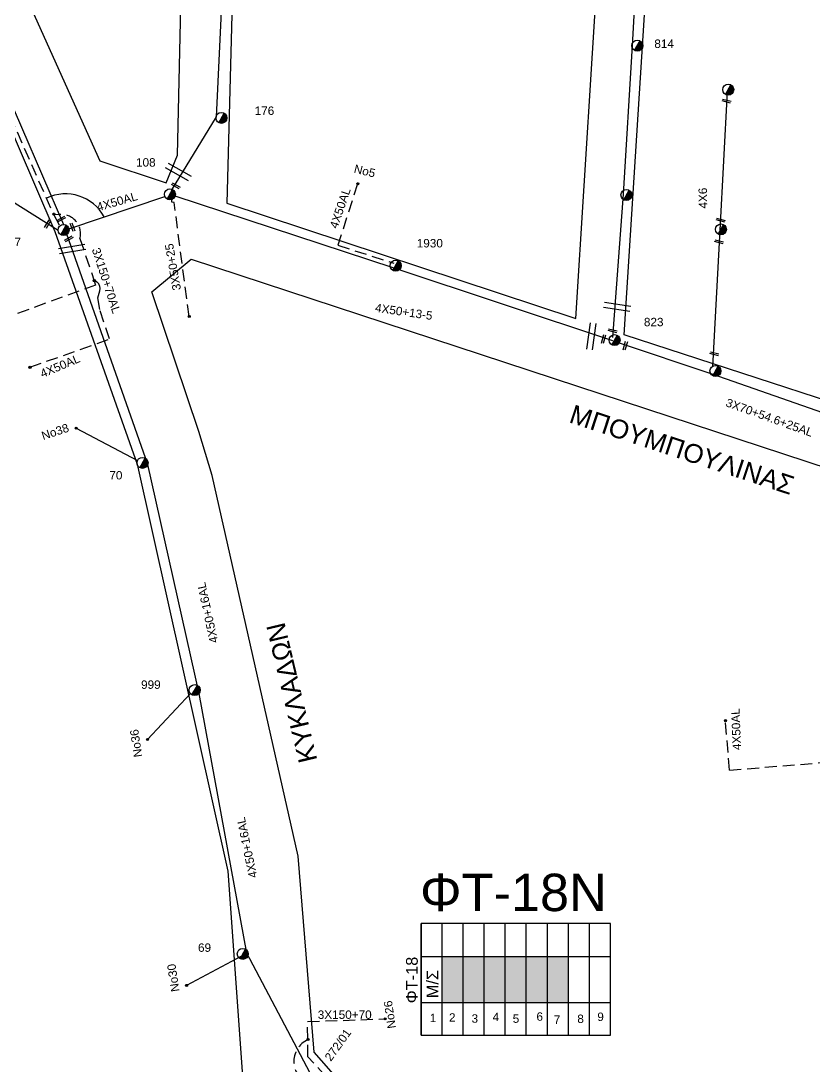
# Model space of a CAD drawing. Header units: millimetres. Extents: x 839 to 3144, y 747 to 1790.
# Drawn here: x 1608.3 to 1777.9, y 970.4 to 1194 of the extents above; entities that cross this region are included whole.
import ezdxf
from ezdxf.enums import TextEntityAlignment as Align

# ---------------------------------------------------------------- set-up
doc = ezdxf.new("R2010")
doc.units = ezdxf.units.MM
doc.linetypes.add('DASHED', pattern=[19.05, 12.7, -6.35])
for name, color, linetype in [('Ασφαλειοκιβώτια Χ.Τ 9 αναχωρήσεων', 7, 'Continuous'), ('Γέφυρες Εναερίου Δικτύου', 7, 'DASHED'), ('Γυμνά εναέρια ΧΤ (3Φ)   4x16CU', 7, 'Continuous'), ('Γυμνά εναέρια ΧΤ (3Φ)   4x50AL', 7, 'Continuous'), ('Γυμνά εναέρια ΧΤ και ΦΟΠ (3Φ)   4x50+16AL', 7, 'Continuous'), ('Επιγραφές - Σχήματα', 7, 'Continuous'), ('Καλώδια ΧΤ   3x150+70AL', 7, 'DASHED'), ('Καλώδια ΧΤ   3x150AL+50XLPE', 7, 'DASHED'), ('Καλώδια ΧΤ   3x50+25', 7, 'Continuous'), ('Καλώδια ΧΤ   4x50+13-5', 7, 'Continuous'), ('Καλώδια ΧΤ   4x50AL', 7, 'DASHED'), ('Μηχανική τομή', 7, 'Continuous'), ('Στύλος ΦΜ', 7, 'Continuous'), ('Στύλος ΦΜ @ 1', 7, 'Continuous'), ('Συνδέσεις', 7, 'Continuous'), ('Συνεστραμμένα ΧΤ   3x70+54.6+25AL', 7, 'SYN_LINE'), ('Τομή', 7, 'Continuous'), ('Υπόβαθρο ΔΕΗ', 7, 'Continuous'), ('Υπόγεια καλώδια Παροχών ΧΤ   4x6', 7, 'DASHED')]:
    doc.layers.add(name, color=color, linetype=linetype)
doc.styles.get("Standard").update_dxf_attribs({"font": 'ARIAL.TTF'})
doc.linetypes.add('SYN_LINE', pattern='A,0.5,-0.0001,["/\\/\\/\\/",Standard,S=0.1,R=0,X=0,Y=-0.05],-0.25', length=0.7501)

# ---------------------------------------------------------------- blocks, each defined once
blk = doc.blocks.new('ΑΣΦΑΛΕΙΟΚΙΒΩΤΙΟ ΥΠΟΣΤΑΘΜΟΥ 9 ΑΝΑΧΩΡΗΣΕΩΝ')
at = {"layer": 'Ασφαλειοκιβώτια Χ.Τ 9 αναχωρήσεων', "ltscale": 40}
for p, q in [((-23.8, 40.36), (24.02, 40.36)), ((-9.72, 40.36), (-9.72, -40.64)), ((9.94, 40.36), (9.94, -40.64)), ((-23.8, 31.36), (24.02, 31.36)), ((-23.8, 22.36), (24.02, 22.36)), ((-23.8, 13.36), (24.02, 13.36)), ((-23.8, 4.36), (24.02, 4.36)), ((-23.8, -4.64), (24.02, -4.64)), ((-23.8, -13.64), (24.02, -13.64)), ((-23.8, -22.64), (24.02, -22.64)), ((-23.8, -31.64), (24.02, -31.64))]:
    blk.add_line(p, q, dxfattribs=at)
at = {"layer": 'Ασφαλειοκιβώτια Χ.Τ 9 αναχωρήσεων'}
blk.add_lwpolyline([(-23.8, -40.64), (24.02, -40.64), (24.02, 40.36), (-23.8, 40.36)], close=True, dxfattribs=at)
for s, p in [('1', (-18.19, 36.66)), ('2', (-17.99, 28.44)), ('3', (-18.43, 18.79)), ('4', (-17.74, 9.77)), ('5', (-18.47, 1.19)), ('6', (-17.59, -8.98)), ('7', (-18.93, -16.39)), ('8', (-18.55, -26.45)), ('9', (-17.69, -35))]:
    blk.add_text(s, height=3.6, rotation=270, dxfattribs=at).set_placement(p)
at = {"layer": 'Ασφαλειοκιβώτια Χ.Τ 9 αναχωρήσεων', "ltscale": 40}
for tag, height, p in [('ΟΝΟΜΑ', 5, (-0.16, 44.31)), ('ΚΕΙΜΕΝΟ 1', 2, (17.06, 35.59)), ('ΚΕΙΜΕΝΟ 2', 2, (17.06, 26.88)), ('ΚΕΙΜΕΝΟ 3', 2, (17.06, 17.69)), ('ΚΕΙΜΕΝΟ 4', 2, (17.06, 8.71)), ('ΚΕΙΜΕΝΟ 5', 2, (17.06, -0.13)), ('ΚΕΙΜΕΝΟ 6', 2, (17.06, -9.05)), ('ΚΕΙΜΕΝΟ 7', 2, (17.06, -18.13)), ('ΚΕΙΜΕΝΟ 8', 2, (17.06, -26.85)), ('ΚΕΙΜΕΝΟ 9', 2, (17.06, -35.99)), ('ΣΧ', 2, (-0.1, -42.64))]:
    blk.add_attdef(tag, text='', height=height, dxfattribs=at).set_placement(p, align=Align.MIDDLE_CENTER)
blk = doc.blocks.new('ΥΠΑΡΧΩΝ ΤΣΙΜΕΝΤΕΝΙΟΣ ΣΤΥΛΟΣ')
at = {"layer": 'Στύλος ΦΜ'}
blk.add_hatch(color=7, dxfattribs=at).paths.add_polyline_path([(-1.29, -2.28, 0.574793), (2.62, 0, 0.268822), (1.3, 2.27)])
at = {"layer": 'Στύλος ΦΜ', "color": 7}
blk.add_line((-1.29, -2.28), (1.3, 2.27), dxfattribs=at)
blk.add_circle((0, 0), 2.62, dxfattribs=at)
at = {"layer": 'Στύλος ΦΜ', "flags": 4}
for tag, p in [('ΑΡΙΘΜΟΣ', (-4.68, 8.05)), ('ΤΥΠΟΣ', (-4.91, 3.03))]:
    blk.add_attdef(tag, p, '', height=4, dxfattribs=at)
blk = doc.blocks.new('ΤΟΜΗ')
at = {"layer": 'Τομή', "ltscale": 40}
for p, q in [((-5.68, 0), (5.68, 0)), ((5.68, -2.33), (-5.68, -2.33))]:
    blk.add_line(p, q, dxfattribs=at)
blk = doc.blocks.new('ΜΗΧΑΝΙΚΗ ΤΟΜΗ')
at = {"layer": 'Μηχανική τομή', "ltscale": 40}
for p, q in [((-1.89, 0.78), (1.89, 0.78)), ((1.89, 0), (-1.89, 0))]:
    blk.add_line(p, q, dxfattribs=at)
blk = doc.blocks.new('A$C3F94617C')
at = {"layer": 'Μηχανική τομή', "xscale": 0.5, "yscale": 0.5, "zscale": 0.5}
blk.add_blockref('ΜΗΧΑΝΙΚΗ ΤΟΜΗ', (0.95, 0), dxfattribs=at)
blk = doc.blocks.new('_ΣΥΝΔΕΣΗ')
at = {"layer": 'Συνδέσεις', "linetype": 'SYN_LINE', "ltscale": 40}
blk.add_hatch(color=256, dxfattribs=at).paths.add_polyline_path([(0.5, -0.01, 1), (-0.5, -0.01, 1)])
at = {"layer": 'Συνδέσεις'}
blk.add_circle((0, -0.01), 0.5, dxfattribs=at)

msp = doc.modelspace()

# ---------------------------------------------------------------- hatches: boundary and pattern name
at = {"layer": 'Ασφαλειοκιβώτια Χ.Τ 9 αναχωρήσεων', "ltscale": 0.2}
for color, points in [(27, [(1698.38, 993.84), (1698.38, 984.01), (1702.88, 984.01), (1702.88, 993.84)]), (151, [(1702.88, 993.84), (1702.88, 984.01), (1707.38, 984.01), (1707.38, 993.84)]), (1, [(1707.38, 993.84), (1707.38, 984.01), (1711.88, 984.01), (1711.88, 993.84)]), (6, [(1711.88, 993.84), (1711.88, 984.01), (1716.38, 984.01), (1716.38, 993.84)]), (85, [(1716.38, 993.84), (1716.38, 984.01), (1720.88, 984.01), (1720.88, 993.84)]), (2, [(1720.88, 993.84), (1720.88, 984.01), (1725.38, 984.01), (1725.38, 993.84)])]:
    msp.add_hatch(color=color, dxfattribs=at).paths.add_polyline_path(points)

# ---------------------------------------------------------------- linework, layer by layer
at = {"layer": 'Γέφυρες Εναερίου Δικτύου', "color": 27, "linetype": 'SYN_LINE', "ltscale": 15}
for points in [[(1620.07, 1106.83), (1633.22, 1099.89)], [(1644.52, 1050.08), (1635.33, 1040.25)], [(1655.46, 993.89), (1643.69, 987.63)]]:
    msp.add_lwpolyline(points, dxfattribs=at)
at = {"layer": 'Γυμνά εναέρια ΧΤ (3Φ)   4x16CU', "color": 62, "ltscale": 0.2}
msp.add_lwpolyline([(1598.17, 1160.5), (1616.22, 1149.17)], dxfattribs=at)
at = {"layer": 'Γυμνά εναέρια ΧΤ (3Φ)   4x50AL', "color": 85, "ltscale": 0.2}
msp.add_lwpolyline([(1618.54, 1149.51), (1639.09, 1156.36)], dxfattribs=at)
at = {"layer": 'Γυμνά εναέρια ΧΤ και ΦΟΠ (3Φ)   4x50+16AL', "color": 173, "ltscale": 0.2}
msp.add_lwpolyline([(1640.52, 1157.67), (1650.09, 1173.43), (1651.45, 1202.13), (1652.07, 1231.36), (1652.98, 1261.11), (1653.57, 1280.27), (1651.68, 1291.99)], dxfattribs=at)
at = {"layer": 'Γυμνά εναέρια ΧΤ και ΦΟΠ (3Φ)   4x50+16AL', "color": 5, "ltscale": 0.2}
msp.add_lwpolyline([(1734.91, 1126.22), (1737.2, 1156.87), (1739.06, 1188.71), (1740.88, 1220.71), (1742.88, 1251.23), (1745.05, 1284.59)], dxfattribs=at)
at = {"layer": 'Γυμνά εναέρια ΧΤ και ΦΟΠ (3Φ)   4x50+16AL', "color": 27, "ltscale": 0.2}
msp.add_lwpolyline([(1670.77, 967.65), (1656.63, 994.52), (1646.39, 1050.09), (1635.42, 1099.09), (1618.14, 1148.31)], dxfattribs=at)
at = {"layer": 'Επιγραφές - Σχήματα', "linetype": 'Continuous', "ltscale": 0.2}
msp.add_arc((1617.79, 1147.45), 9.51, 28.9974, 115.0007, dxfattribs=at)
at = {"layer": 'Καλώδια ΧΤ   3x150+70AL', "color": 85, "ltscale": 0.2}
msp.add_lwpolyline([(1627.24, 1125.92), (1625.14, 1132.22), (1624.76, 1134.75), (1625.14, 1136.21, 0.418777), (1623.96, 1138.39, -4.818573)], format="xyb", dxfattribs=at)
at = {"layer": 'Καλώδια ΧΤ   3x150+70AL', "color": 133, "ltscale": 0.2}
msp.add_lwpolyline([(1759.82, 1033.68), (1782.4, 1035.51), (1802.97, 1037.52), (1825.37, 1039.26), (1834.61, 1039.97), (1838.53, 1054.6, -0.742833), (1840.58, 1054.66, 0.718889)], format="xyb", dxfattribs=at)
at = {"layer": 'Καλώδια ΧΤ   3x150+70AL', "color": 6, "ltscale": 0.2}
msp.add_lwpolyline([(1675.18, 964.81), (1676.05, 965.36), (1669.66, 972.36), (1669.59, 979.89), (1686.4, 980.48)], dxfattribs=at)
msp.add_arc((1671.78, 971.38), 5.11, 114.0817, 253.5564, dxfattribs=at)
at = {"layer": 'Καλώδια ΧΤ   3x150AL+50XLPE', "color": 85, "ltscale": 0.2}
msp.add_lwpolyline([(1540.78, 1290.69), (1542.49, 1289.14), (1545.63, 1289.85), (1548.86, 1287.88), (1552.71, 1287.22), (1554.06, 1283.81), (1556.78, 1284.09), (1570.33, 1254.22), (1569.74, 1252.75, 0.449491), (1571.27, 1249.69, -0.209157), (1572.74, 1248.51), (1583.41, 1225.03), (1582.44, 1224.19, 0.61474), (1582.99, 1221.99, -0.090913), (1585.26, 1221.02), (1597.21, 1193.32), (1596.76, 1192.21, 0.5257), (1599.75, 1187.64), (1615.25, 1152.59), (1616.49, 1152.54, -0.525545), (1620.9, 1147.38), (1623.96, 1138.39), (1624.27, 1137.45), (1607.17, 1131.24)], format="xyb", dxfattribs=at)
msp.add_lwpolyline([(1615.25, 1152.59), (1616.6, 1150.09)], dxfattribs=at)
at = {"layer": 'Καλώδια ΧΤ   3x50+25', "color": 85, "linetype": 'DASHED', "ltscale": 0.2}
msp.add_lwpolyline([(1644.26, 1130.74), (1641.07, 1155.11), (1640.56, 1155.19), (1640.51, 1156.29)], dxfattribs=at)
at = {"layer": 'Καλώδια ΧΤ   4x50+13-5', "color": 62, "ltscale": 0.2}
msp.add_lwpolyline([(1552.68, 1294.55), (1558.23, 1285.57), (1572.11, 1253.34), (1585.59, 1224.3), (1599.36, 1192.03), (1617.37, 1150.4)], dxfattribs=at)
at = {"layer": 'Καλώδια ΧΤ   4x50+13-5', "color": 85, "ltscale": 0.2}
msp.add_lwpolyline([(1641.02, 1156.63), (1688.03, 1141.1), (1734.78, 1125.57)], dxfattribs=at)
at = {"layer": 'Καλώδια ΧΤ   4x50AL', "color": 85, "ltscale": 0.2}
for points in [[(1680.28, 1159.09), (1676.07, 1145.97), (1688.02, 1142.13)], [(1610.2, 1119.86), (1627.24, 1125.92)]]:
    msp.add_lwpolyline(points, dxfattribs=at)
at = {"layer": 'Καλώδια ΧΤ   4x50AL', "color": 133, "ltscale": 0.2}
msp.add_lwpolyline([(1759.82, 1033.68), (1758.98, 1044.26)], dxfattribs=at)
at = {"layer": 'Συνεστραμμένα ΧΤ   3x70+54.6+25AL', "color": 85, "ltscale": 20}
msp.add_lwpolyline([(1736.06, 1125.15), (1756.09, 1118.45), (1782.78, 1109.1), (1815.51, 1098.01), (1840.38, 1089.58), (1877.41, 1075.88)], dxfattribs=at)
at = {"layer": 'Υπόβαθρο ΔΕΗ'}
for points in [[(1574.15, 1285.29), (1575.89, 1273.39), (1625.14, 1164.03), (1639.32, 1159.35), (1641.79, 1165.23), (1644.34, 1279.64)], [(1655.64, 1278.64), (1652.3, 1155), (1726.98, 1130.28), (1735.85, 1272.28)], [(1746.52, 1271.62), (1768.82, 1269.99), (1811.18, 1182.81), (1851.69, 1099.33), (1846.89, 1090.66), (1809.99, 1103.15), (1737.34, 1126.79)]]:
    msp.add_lwpolyline(points, close=True, dxfattribs=at)
for points in [[(1478.52, 1171.94), (1459.42, 1266.54), (1538.18, 1279.42), (1555.9, 1282.42), (1599.56, 1185.9), (1615.53, 1148.89), (1633.12, 1099.12), (1652.57, 1012.06), (1656.32, 959.25), (1655.44, 894.51), (1654.62, 858.2), (1640.09, 763.87)], [(1636.27, 1136.03), (1644.68, 1143.02), (1727.34, 1115.82), (1844.96, 1077.15), (1827.81, 1007.87), (1807.33, 925.98), (1683.01, 959.7), (1671, 973.39), (1667.59, 1015.28), (1649.19, 1096.69), (1646.35, 1106.14), (1636.27, 1136.03)]]:
    msp.add_lwpolyline(points, dxfattribs=at)
at = {"layer": 'Υπόγεια καλώδια Παροχών ΧΤ   4x6', "color": 85, "linetype": 'SYN_LINE', "ltscale": 20}
msp.add_lwpolyline([(1756.29, 1119.98), (1757.85, 1149.18), (1759.41, 1178.83)], dxfattribs=at)

# ---------------------------------------------------------------- block references
at = {"layer": 'Ασφαλειοκιβώτια Χ.Τ 9 αναχωρήσεων', "xscale": 0.5, "yscale": 0.5, "zscale": 0.5, "rotation": 90}
msp.add_blockref('ΑΣΦΑΛΕΙΟΚΙΒΩΤΙΟ ΥΠΟΣΤΑΘΜΟΥ 9 ΑΝΑΧΩΡΗΣΕΩΝ', (1714.06, 988.87), dxfattribs=at).add_auto_attribs({'ΟΝΟΜΑ': 'ΦΤ-18'})
at = {"layer": 'Επιγραφές - Σχήματα', "ltscale": 0.2}
for p, rotation in [((1760.18, 1176.77), 165.8640285978451), ((1640.48, 1158.95), 331.8089794136561), ((1616.17, 1150.95), 28.34338128665823), ((1758.93, 1151.29), 165.8640285978451), ((1613.68, 1149.57), 59.76068572117337), ((1618.79, 1150.64), 291.4582315923205), ((1617.77, 1146.73), 28.34338128665825), ((1758.58, 1146.67), 165.8640285978451), ((1732.96, 1126.86), 254.1276293226629), ((1735.81, 1127.64), 165.8640285978451), ((1737.62, 1125.45), 254.1276293226629), ((1757.58, 1122.71), 165.8640285978451)]:
    msp.add_blockref('A$C3F94617C', p, dxfattribs=dict(at, rotation=rotation))
at = {"layer": 'Στύλος ΦΜ @ 1', "ltscale": 40}
ref = msp.add_blockref('ΥΠΑΡΧΩΝ ΤΣΙΜΕΝΤΕΝΙΟΣ ΣΤΥΛΟΣ', (1740.12, 1188.65), dxfattribs=dict(at, xscale=0.4499999999998181, yscale=0.4499999999998181, zscale=0.4499999999998181))
ref.add_attrib('ΤΥΠΟΣ', '814', (1743.76, 1188.18), dxfattribs={"layer": 'Στύλος ΦΜ', "height": 1.8, "flags": 4})
at = {"layer": 'Στύλος ΦΜ @ 1', "ltscale": 40, "xscale": 0.4499999999998181, "yscale": 0.4499999999998181, "zscale": 0.4499999999998181}
for p in [(1759.56, 1179.25), (1737.79, 1156.73), (1758, 1149.35), (1756.84, 1119.07)]:
    msp.add_blockref('ΥΠΑΡΧΩΝ ΤΣΙΜΕΝΤΕΝΙΟΣ ΣΤΥΛΟΣ', p, dxfattribs=at)
at = {"layer": 'Στύλος ΦΜ @ 1', "ltscale": 40}
ref = msp.add_blockref('ΥΠΑΡΧΩΝ ΤΣΙΜΕΝΤΕΝΙΟΣ ΣΤΥΛΟΣ', (1651.17, 1173.21), dxfattribs=dict(at, xscale=0.4499999999998181, yscale=0.4499999999998181, zscale=0.4499999999998181))
ref.add_attrib('ΤΥΠΟΣ', '176', (1658.28, 1173.85), dxfattribs={"layer": 'Στύλος ΦΜ', "height": 1.8, "flags": 4})
ref = msp.add_blockref('ΥΠΑΡΧΩΝ ΤΣΙΜΕΝΤΕΝΙΟΣ ΣΤΥΛΟΣ', (1640.15, 1156.87), dxfattribs=dict(at, xscale=0.4499999999998181, yscale=0.4499999999998181, zscale=0.4499999999998181))
ref.add_attrib('ΤΥΠΟΣ', '108', (1632.9, 1162.79), dxfattribs={"layer": 'Στύλος ΦΜ', "height": 1.8, "flags": 4})
ref = msp.add_blockref('ΥΠΑΡΧΩΝ ΤΣΙΜΕΝΤΕΝΙΟΣ ΣΤΥΛΟΣ', (1617.4, 1149.22), dxfattribs=dict(at, xscale=0.4499999999998181, yscale=0.4499999999998181, zscale=0.4499999999998181))
ref.add_attrib('ΤΥΠΟΣ', '997', (1604.12, 1145.8), dxfattribs={"layer": 'Στύλος ΦΜ', "height": 1.8, "flags": 4})
ref = msp.add_blockref('ΥΠΑΡΧΩΝ ΤΣΙΜΕΝΤΕΝΙΟΣ ΣΤΥΛΟΣ', (1688.42, 1141.59), dxfattribs=dict(at, xscale=0.4499999999998181, yscale=0.4499999999998181, zscale=0.4499999999998181))
ref.add_attrib('ΤΥΠΟΣ', '1930', (1692.94, 1145.5), dxfattribs={"layer": 'Στύλος ΦΜ', "height": 1.8, "flags": 4})
ref = msp.add_blockref('ΥΠΑΡΧΩΝ ΤΣΙΜΕΝΤΕΝΙΟΣ ΣΤΥΛΟΣ', (1735.26, 1125.67), dxfattribs=dict(at, xscale=0.4499999999998181, yscale=0.4499999999998181, zscale=0.4499999999998181))
ref.add_attrib('ΤΥΠΟΣ', '823', (1741.53, 1128.64), dxfattribs={"layer": 'Στύλος ΦΜ', "height": 1.8, "flags": 4})
ref = msp.add_blockref('ΥΠΑΡΧΩΝ ΤΣΙΜΕΝΤΕΝΙΟΣ ΣΤΥΛΟΣ', (1634.29, 1099.41), dxfattribs=dict(at, xscale=0.4499999999998181, yscale=0.4499999999998181, zscale=0.4499999999998181))
ref.add_attrib('ΑΡΙΘΜΟΣ', '70', (1627.2, 1095.87), dxfattribs={"layer": 'Στύλος ΦΜ', "height": 1.8, "flags": 4})
ref = msp.add_blockref('ΥΠΑΡΧΩΝ ΤΣΙΜΕΝΤΕΝΙΟΣ ΣΤΥΛΟΣ', (1645.45, 1050.8), dxfattribs=dict(at, xscale=0.4499999999998181, yscale=0.4499999999998181, zscale=0.4499999999998181))
ref.add_attrib('ΤΥΠΟΣ', '999', (1633.98, 1051.08), dxfattribs={"layer": 'Στύλος ΦΜ', "height": 1.8, "flags": 4})
ref = msp.add_blockref('ΥΠΑΡΧΩΝ ΤΣΙΜΕΝΤΕΝΙΟΣ ΣΤΥΛΟΣ', (1655.74, 994.38), dxfattribs=dict(at, xscale=0.4499999999998181, yscale=0.4499999999998181, zscale=0.4499999999998181))
ref.add_attrib('ΤΥΠΟΣ', '69', (1646.16, 994.82), dxfattribs={"layer": 'Στύλος ΦΜ', "height": 1.8, "flags": 4})
at = {"layer": 'Συνδέσεις', "xscale": 0.4500000000000455, "yscale": 0.4500000000000455, "zscale": 0.4500000000000455}
for p in [(1680.33, 1159.13), (1615.31, 1152.64), (1623.99, 1138.4), (1644.29, 1130.74), (1610.23, 1119.86), (1620.1, 1106.84), (1758.98, 1044.27), (1635.36, 1040.26), (1643.72, 987.64), (1686.18, 980.48), (1669.7, 976.05)]:
    msp.add_blockref('_ΣΥΝΔΕΣΗ', p, dxfattribs=at)
at = {"layer": 'Τομή'}
for p, xscale, yscale, zscale, rotation in [((1642.27, 1162.14), 0.5000000000000344, 0.5000000000000344, 0.5000000000000344, 330.0920535339919), ((1619.15, 1145.74), 0.4999999999999419, 0.4999999999999419, 0.4999999999999419, 9.453477285189875), ((1735.9, 1133.37), 0.4999999999999832, 0.4999999999999832, 0.4999999999999832, 351.6975240636908), ((1729.7, 1126.58), 0.4999999999999487, 0.4999999999999487, 0.4999999999999487, 82.08542711002607)]:
    msp.add_blockref('ΤΟΜΗ', p, dxfattribs=dict(at, xscale=xscale, yscale=yscale, zscale=zscale, rotation=rotation))

# ---------------------------------------------------------------- texts
at = {"layer": 'Γυμνά εναέρια ΧΤ (3Φ)   4x50AL', "linetype": 'SYN_LINE', "ltscale": 20}
msp.add_text('4X50AL', height=1.8, rotation=16.0345, dxfattribs=at).set_placement((1628.84, 1155.32), align=Align.MIDDLE)
at = {"layer": 'Γυμνά εναέρια ΧΤ και ΦΟΠ (3Φ)   4x50+16AL', "linetype": 'SYN_LINE', "ltscale": 20}
msp.add_text('4X50+16AL', height=1.8, rotation=102.1349, dxfattribs=at).set_placement((1648.2, 1067.35), align=Align.MIDDLE)
at = {"layer": 'Γυμνά εναέρια ΧΤ και ΦΟΠ (3Φ)   4x50+16AL', "ltscale": 0.2}
msp.add_text('4X50+16AL', height=1.8, rotation=101.7792, dxfattribs=at).set_placement((1656.62, 1017.11), align=Align.MIDDLE)
at = {"layer": 'Επιγραφές - Σχήματα', "ltscale": 0.2, "attachment_point": 1}
for s, insert, char_height, width, rotation in [('Νο5', (1679.8, 1163.27), 1.8, 3.9442, 346.372), ('ΜΠΟΥΜΠΟΥΛΙΝΑΣ', (1726.55, 1111.95), 4, 54.9499, 341.8065), ('Νο38', (1612.47, 1105.98), 1.8, 3.9442, 18.4908), ('ΚΥΚΛΑΔΩΝ', (1667.81, 1034.88), 4, 54.9499, 103.4194), ('Νο36', (1632.47, 1036.32), 1.8, 3.9442, 98.5084), ('Νο30', (1640.42, 986.14), 1.8, 3.9442, 98.5084), ('Μ/Σ', (1695.08, 984.9), 2.5, 3.4643, 90), ('Νο26', (1686.73, 978.28), 1.8, 3.9442, 98.5084), ('272/01', (1673.11, 972.31), 1.8, 3.9442, 54.3525)]:
    msp.add_mtext(s, dxfattribs=dict(at, insert=insert, char_height=char_height, width=width, rotation=rotation))
at = {"layer": 'Επιγραφές - Σχήματα', "ltscale": 0.2, "insert": (1693.63, 1011.53), "char_height": 8, "width": 39.9345, "attachment_point": 1}
msp.add_mtext('ΦΤ-18Ν', dxfattribs=at)
at = {"layer": 'Καλώδια ΧΤ   3x150+70AL', "linetype": 'SYN_LINE', "ltscale": 20}
msp.add_text('3X150+70AL', height=1.8, rotation=288.0202, dxfattribs=at).set_placement((1626.54, 1138.4), align=Align.MIDDLE)
at = {"layer": 'Καλώδια ΧΤ   3x150+70AL', "ltscale": 0.2, "insert": (1671.77, 982.27), "char_height": 1.8, "width": 3.9442, "attachment_point": 1, "rotation": 0.0902}
msp.add_mtext('3Χ150+70', dxfattribs=at)
at = {"layer": 'Καλώδια ΧΤ   3x50+25', "linetype": 'SYN_LINE', "ltscale": 20}
msp.add_text('3X50+25', height=1.8, rotation=99.7527, dxfattribs=at).set_placement((1640.79, 1141.31), align=Align.MIDDLE)
at = {"layer": 'Καλώδια ΧΤ   4x50+13-5', "ltscale": 0.2}
msp.add_text('4X50+13-5', height=1.8, rotation=351.767, dxfattribs=at).set_placement((1690.19, 1131.75), align=Align.MIDDLE)
at = {"layer": 'Καλώδια ΧΤ   4x50AL', "ltscale": 0.2}
for rotation, p in [(71.1756, (1676.55, 1153.92)), (92.2047, (1761.25, 1042.44))]:
    msp.add_text('4X50AL', height=1.8, rotation=rotation, dxfattribs=at).set_placement(p, align=Align.MIDDLE)
at = {"layer": 'Καλώδια ΧΤ   4x50AL', "linetype": 'SYN_LINE', "ltscale": 20}
msp.add_text('4X50AL', height=1.8, rotation=22.983, dxfattribs=at).set_placement((1616.65, 1120.15), align=Align.MIDDLE)
at = {"layer": 'Συνεστραμμένα ΧΤ   3x70+54.6+25AL', "ltscale": 20}
msp.add_text('3X70+54.6+25AL', height=1.8, rotation=340.2705, dxfattribs=at).set_placement((1768.39, 1109.12), align=Align.MIDDLE)
at = {"layer": 'Υπόγεια καλώδια Παροχών ΧΤ   4x6', "ltscale": 0.2}
msp.add_text('4X6', height=1.8, rotation=90.9719, dxfattribs=at).set_placement((1754.14, 1156.05), align=Align.MIDDLE)

doc.saveas('drawing.dxf')
